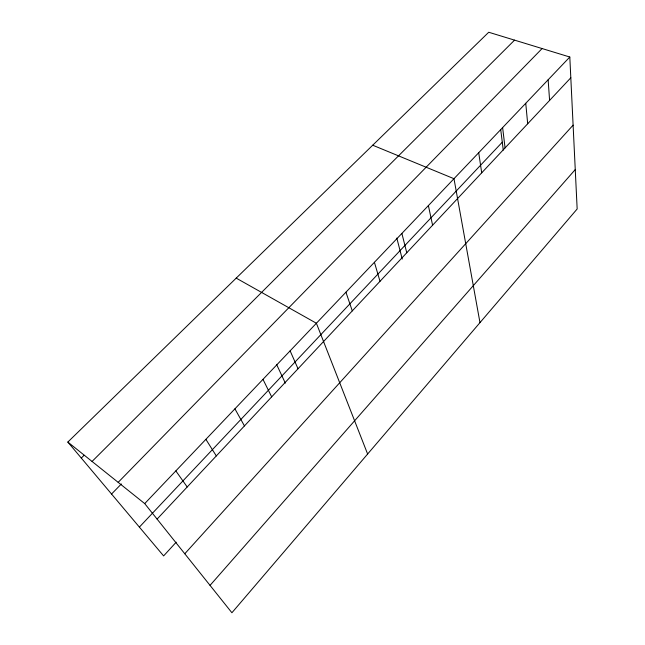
<?xml version="1.0" encoding="UTF-8"?>
<svg xmlns="http://www.w3.org/2000/svg" width="645" height="645" viewBox="0 0 645 645"><rect width="100%" height="100%" fill="white"/><g stroke="black" fill="none" stroke-linecap="round" stroke-linejoin="round"><path stroke-width="0.97" d="M210.044 585.378L575.251 169.571M184.776 553.757L573.107 125.146M176.206 542.171L163.612 555.917L67.838 442.059L488.725 32.25L569.809 57.018L577.162 208.972L231.91 612.75L144.714 503.6L67.838 442.059M157.09 519.096L570.817 77.771M139.376 527.102L502.278 142.206M144.714 503.6L569.809 57.018M111.553 494.03L121.365 483.968M118.172 482.355L542.106 48.552M92.066 461.449L514.557 40.135M81.294 458.055L84.1 455.281M372.705 145.214L453.983 178.705L479.977 322.629M236.207 278.124L316.389 323.242L367.626 454.032M175.835 470.906L187.203 486.975M205.884 439.342L216.309 455.926M234.917 408.841L244.447 425.91M262.983 379.357L271.674 396.869M276.544 364.344L285.34 383.146M290.121 350.84L298.03 368.755M345.938 292.209L352.291 310.882M374.414 262.289L380.002 281.309M396.804 238.069L402.254 259.072M401.883 233.434L406.761 252.775M428.385 205.594L432.593 225.21M478.711 152.72L481.718 172.82M500.73 129.629L503.253 150.124M502.616 127.605L505.075 147.899M525.748 103.305L527.691 123.776M548.137 79.787L549.596 100.41"/></g></svg>
